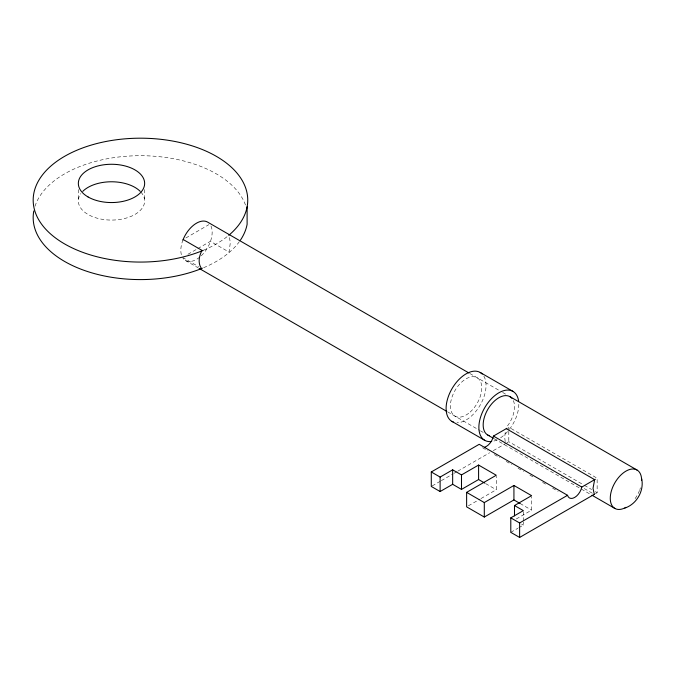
<?xml version="1.0" encoding="UTF-8"?>
<svg xmlns="http://www.w3.org/2000/svg" width="676" height="676" viewBox="0 0 676 676"><rect width="100%" height="100%" fill="white"/><g stroke="black" fill="none" stroke-linecap="round" stroke-linejoin="round"><path stroke-width="0.51" stroke-dasharray="3.38 2.54" d="M505.217 432.327L504.685 437.321L505.217 441.698M185.841 237.977L208.909 224.66M187.953 254.277L196.936 249.098M197.84 248.574L210.413 241.315L229.071 252.08L230.305 242.709L229.375 236.828M432.201 485.917L440.406 481.177M441.318 480.653L453.173 473.808M454.086 473.284L456.824 471.704M457.728 471.18L489.652 452.751M493.294 450.647L506.062 443.27M506.975 442.746L508.8 441.69L583.481 484.81M468.417 505.809L480.095 499.065M480.991 498.55L496.26 489.737L496.26 476.293M516.295 518.965L531.598 510.135L531.598 496.691M510.794 532.35L517.96 528.21M518.855 527.694L523.334 525.108L523.334 522.007M595.319 493.75L597.145 492.694L597.145 478.219L508.8 427.215L508.8 430.316M469.845 373.515L499.006 390.348M502.648 392.452L506.29 394.547M584.394 485.334L591.677 489.542M595.319 491.646L597.145 492.694M584.284 488.554L592.48 493.286M182.562 257.395L198.575 266.64M185.41 260.48L198.203 267.865M447.681 411.904L479.571 430.316M480.484 430.84L483.213 432.42M494.164 438.741L591.086 494.697M482.52 447.732L487.988 450.884M494.359 454.568L499.826 457.72M506.197 461.404L511.664 464.556M518.036 468.24L523.503 471.392M529.883 475.076L534.429 477.704M542.625 482.436L546.276 484.54M552.647 488.216L558.114 491.376M485.664 483.61L496.26 489.737M520.114 503.502L531.598 510.135M521.568 524.086L523.334 525.108M523.334 511.664L523.334 520.968M508.8 431.356L508.8 441.69M144.656 189.593L144.656 200.924M78.332 189.593L78.332 200.924M210.971 226.004A22.164 12.793 -60 0 1 201.194 255.832M199.75 257.108A22.164 12.793 -60 0 1 182.917 258.173M181.354 254.708A22.164 12.793 -60 0 1 182.917 240.073M518.822 404.316A28.248 16.308 -60 0 1 509.467 429.252M507.515 431.618A28.248 16.308 -60 0 1 499.589 438.47M497.105 439.831A28.248 16.308 -60 0 1 493.674 441.107M483.864 376.177A28.248 16.308 -60 0 1 480.197 405.085A28.248 16.308 -60 0 1 457.001 422.711M513.329 400.564A22.164 12.793 -60 0 1 506.679 426.995M640.425 487.793A22.164 12.793 -60 0 1 639.842 489.568M639.513 490.438A22.164 12.793 -60 0 1 633.775 500.375M239.388 241.602A107.281 61.938 0 0 1 203.256 267.865M35 206.273A107.281 61.938 0 0 1 142.121 155.717A107.281 61.938 0 0 1 246.47 208.157M227.043 236.701A107.281 61.938 0 0 1 203.256 250.348M140.904 192.085A33.158 19.148 0 0 1 112.943 220.055A33.158 19.148 0 0 1 80.858 193.598M470.133 412.073A22.164 12.793 -60 0 0 477.155 377.732A22.164 12.793 -60 0 0 450.934 400.986A22.164 12.793 -60 0 0 470.133 412.073"/><path stroke-width="1.01" d="M484.776 483.103L478.591 479.537L461.497 489.407L452.658 484.303L440.118 491.545L431.288 486.441L431.288 471.966L479.208 444.301L567.553 495.305A10.461 6.033 -60 0 0 574.676 497.443A10.461 6.033 -60 0 0 581.799 487.075L595.336 479.259M484.743 447.157A10.461 6.033 -60 0 0 493.455 436.071L506.992 428.254M431.288 471.966L440.118 477.07L452.658 469.828L461.497 474.924L478.591 465.054L496.26 475.253L466.626 492.365L466.626 506.848L484.295 517.047L513.929 499.936L520.114 503.502M466.626 492.365L484.295 502.572L513.929 485.461L531.598 495.66L514.495 505.53L514.495 515.872M594.407 494.274L519.624 537.445L510.794 532.35L510.794 517.867L523.334 510.633L514.495 505.53M510.794 517.867L519.624 522.971L567.553 495.305M624.835 508.082C636.598 504.186 644.22 490.979 641.718 478.845M480.197 372.468L512.966 391.387M468.933 372.983L207.574 222.091A22.164 12.793 -60 0 0 182.917 240.073M509.932 396.651L637.029 470.031M183.188 239.515L202.014 250.39C199.175 255.731 197.662 262.812 201.245 268.178M506.307 428.652L594.652 479.656L593.021 488.325L594.297 494.333M493.455 436.071L581.799 487.075M199.116 268.397L446.768 411.38M487.759 435.048L493.252 438.217M591.999 495.229L614.856 508.428M451.948 421.393L484.726 440.313M519.624 522.971L519.624 537.445M513.929 485.461L513.929 499.936M484.295 502.572L484.295 517.047M478.591 465.054L478.591 479.537M461.497 474.924L461.497 489.407M452.658 469.828L452.658 484.303M440.118 477.07L440.118 491.545M247.112 206.805L247.112 224.322A107.281 61.938 0 0 1 240.487 240.039M491.689 441.512A28.248 16.308 -60 0 1 479.276 422.551A28.248 16.308 -60 0 1 499.539 392.401A28.248 16.308 -60 0 1 518.644 401.409M453.503 422.111A28.248 16.308 -60 0 1 452.328 388.134A28.248 16.308 -60 0 1 482.233 374.048M489.306 435.716A22.164 12.793 -60 0 1 488.131 408.828A22.164 12.793 -60 0 1 511.876 398.274M625.942 507.33A22.164 12.793 -60 0 1 610.267 498.28A22.164 12.793 -60 0 1 625.942 471.13A22.164 12.793 -60 0 1 641.617 480.18M202.344 268.245A107.281 61.938 0 0 1 86.038 271.025A107.281 61.938 0 0 1 33.8 210.971M203.256 250.348A107.281 61.938 0 0 1 35.659 213.371A107.281 61.938 0 0 1 161.184 139.357A107.281 61.938 0 0 1 228.741 235.324M82.776 191.35A33.158 19.148 0 0 1 140.211 191.35M88.041 196.944A33.158 19.148 0 0 0 143.523 188.359A33.158 19.148 0 0 0 102.913 164.919A33.158 19.148 0 0 0 88.041 196.944"/></g></svg>
